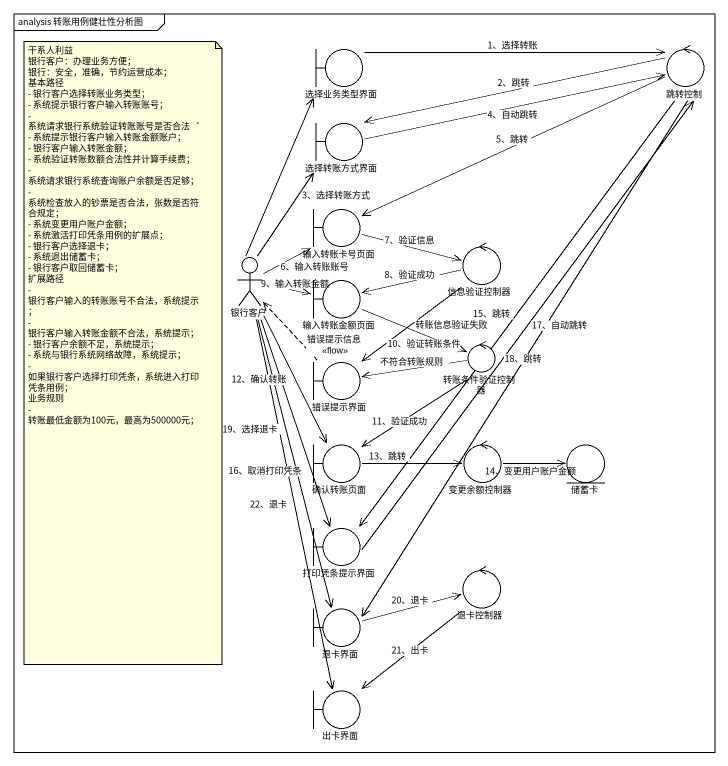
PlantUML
@startuml
mainframe analysis 转账用例健壮性分析图
boundary 选择业务类型界面
control 跳转控制
boundary 选择转账方式界面
boundary 输入转账卡号页面
control 信息验证控制器
actor 银行客户
boundary 输入转账金额页面
boundary 错误提示界面
control 转账条件验证控制器
boundary 确认转账页面
control 变更余额控制器
entity 储蓄卡
boundary 打印凭条提示界面
control 退卡控制器
boundary 退卡界面
boundary 出卡界面
选择业务类型界面 -right-> 跳转控制 : 1、选择转账
跳转控制 -left-> 选择转账方式界面 : 2、跳转
跳转控制 -left-> 输入转账卡号页面 : 5、跳转
跳转控制 --> 打印凭条提示界面 : 15、跳转
跳转控制 --> 退卡界面 : 18、跳转
选择转账方式界面 -right-> 跳转控制 : 4、自动跳转
输入转账卡号页面 -right-> 信息验证控制器 : 7、验证信息
信息验证控制器 -left-> 输入转账金额页面 : 8、验证成功
信息验证控制器 --> 错误提示界面 : 转账信息验证失败
银行客户 -up-> 选择业务类型界面
银行客户 -up-> 选择转账方式界面 : 3、选择转账方式
银行客户 -up-> 输入转账卡号页面 : 6、输入转账账号
银行客户 -right-> 输入转账金额页面 : 9、输入转账金额
银行客户 --> 确认转账页面 : 12、确认转账
银行客户 --> 打印凭条提示界面 : 16、取消打印凭条
银行客户 --> 退卡界面 : 19、选择退卡
银行客户 --> 出卡界面 : 22、退卡
输入转账金额页面 -right-> 转账条件验证控制器 : 10、验证转账条件
错误提示界面 .up.> 银行客户 : 错误提示信息\n<<flow>>
转账条件验证控制器 -left-> 错误提示界面 : 不符合转账规则
转账条件验证控制器 --> 确认转账页面 : 11、验证成功
确认转账页面 -right-> 变更余额控制器 : 13、跳转
变更余额控制器 -right-> 储蓄卡 : 14、变更用户账户金额
打印凭条提示界面 -up-> 跳转控制 : 17、自动跳转
退卡控制器 --> 出卡界面 : 21、出卡
退卡界面 -right-> 退卡控制器 : 20、退卡
note as N1
  干系人利益
  银行客户：办理业务方便；
  银行：安全，准确，节约运营成本；
  基本路径
  - 银行客户选择转账业务类型；
  - 系统提示银行客户输入转账账号；
  - 系统请求银行系统验证转账账号是否合法‘
  - 系统提示银行客户输入转账金额账户；
  - 银行客户输入转账金额；
  - 系统验证转账数额合法性并计算手续费；
  - 系统请求银行系统查询账户余额是否足够；
  - 系统检查放入的钞票是否合法，张数是否符合规定；
  - 系统变更用户账户金额；
  - 系统激活打印凭条用例的扩展点；
  - 银行客户选择退卡；
  - 系统退出储蓄卡；
  - 银行客户取回储蓄卡；
  扩展路径
  - 银行客户输入的转账账号不合法，系统提示；
  - 银行客户输入转账金额不合法，系统提示；
  - 银行客户余额不足，系统提示；
  - 系统与银行系统网络故障，系统提示；
  - 如果银行客户选择打印凭条，系统进入打印凭条用例；
  业务规则
  - 转账最低金额为100元，最高为500000元；
end note
@enduml
